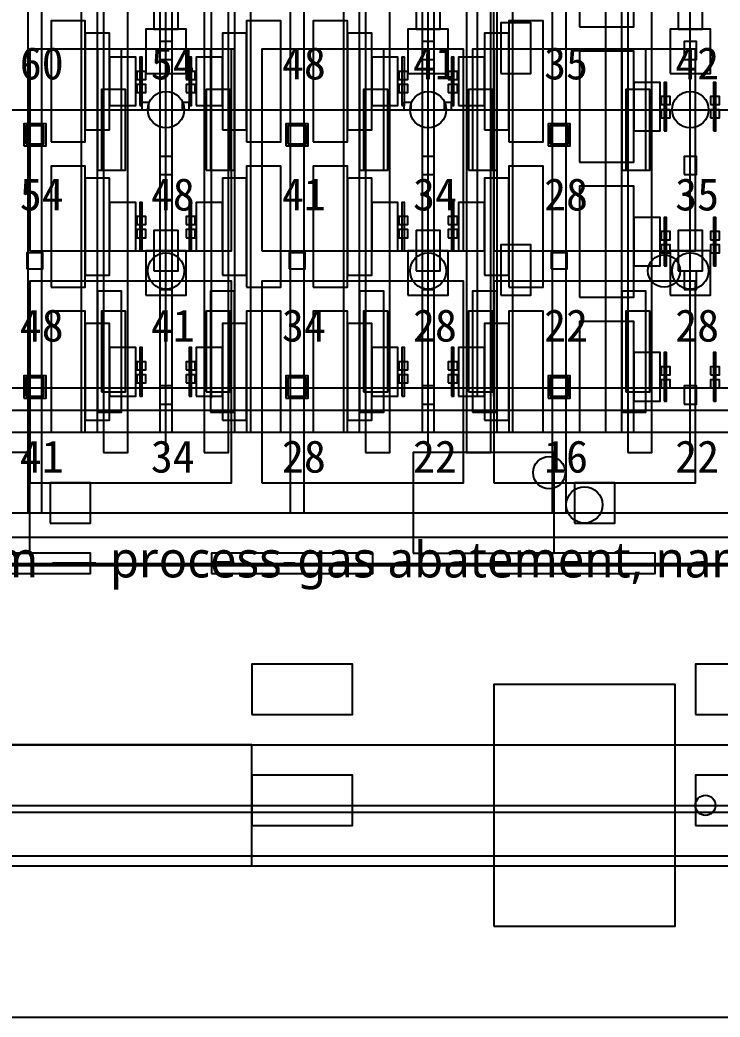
# Model space of a CAD drawing. Header units: metres. Extents: x -1640 to 1560, y -268 to 2338.
# Drawn here: x -129.49 to -94.78, y 1281 to 1330.45 of the extents above; entities that cross this region are included whole.
import ezdxf

# ---------------------------------------------------------------- set-up
doc = ezdxf.new("R2010")
doc.units = ezdxf.units.M
for name, color, linetype in [('1F_CDS', 5, 'Continuous'), ('1F_CHL', 4, 'Continuous'), ('1F_EHS_EXIT_DOOR_CONCEPT', 3, 'Continuous'), ('1F_EHS_EXTINGUISHER_HYDRANT_CABINET_CONCEPT', 1, 'Continuous'), ('1F_EHS_GAS_DETECTOR', 6, 'Continuous'), ('1F_EHS_SAFETY_SHOWER_EYEWASH_CONCEPT', 3, 'Continuous'), ('1F_PUMP', 2, 'Continuous'), ('1F_SCR', 3, 'Continuous'), ('1F_STRUCT_COLUMN', 8, 'Continuous'), ('1F_SUPPORT', 4, 'Continuous'), ('1F_ZONE', 3, 'Continuous'), ('2F_CSF_LATERAL_RACK_CONCEPT', 9, 'Continuous'), ('2F_EHS_EXIT_DOOR_CONCEPT', 3, 'Continuous'), ('2F_EHS_EXTINGUISHER_HYDRANT_CABINET_CONCEPT', 1, 'Continuous'), ('2F_EHS_GAS_DETECTOR', 6, 'Continuous'), ('2F_RFG', 5, 'Continuous'), ('2F_STRUCT_COLUMN', 8, 'Continuous'), ('2F_SUPPORT', 4, 'Continuous'), ('2F_VMB', 6, 'Continuous'), ('2F_ZONE', 3, 'Continuous'), ('3F_CLEANROOM_OVERHEAD_PIPE_DUCT_CONCEPT', 9, 'Continuous'), ('3F_CMP', 5, 'Continuous'), ('3F_EHS_EGRESS_DIST_M', 2, 'Continuous'), ('3F_EHS_EXIT_DOOR_CONCEPT', 3, 'Continuous'), ('3F_EHS_EXTINGUISHER_HYDRANT_CABINET_CONCEPT', 1, 'Continuous'), ('3F_EHS_SAFETY_SHOWER_EYEWASH_CONCEPT', 3, 'Continuous'), ('3F_ETCH', 2, 'Continuous'), ('3F_FOUP', 5, 'Continuous'), ('3F_OHT', 9, 'Continuous'), ('3F_OHTV', 1, 'Continuous'), ('3F_STRUCT_COLUMN', 8, 'Continuous'), ('3F_SUPPORT', 4, 'Continuous'), ('3F_TBAR', 6, 'Continuous'), ('3F_ZONE', 3, 'Continuous'), ('4F_DCC', 3, 'Continuous'), ('4F_FFU', 1, 'Continuous'), ('4F_MAU', 2, 'Continuous'), ('4F_STRUCT_PLENUM_TRUSS_CONCEPT', 9, 'Continuous'), ('4F_SUPPORT', 4, 'Continuous'), ('4F_ZONE', 3, 'Continuous'), ('5F_CDS', 5, 'Continuous'), ('5F_CHL', 4, 'Continuous'), ('5F_EHS_EXIT_DOOR_CONCEPT', 3, 'Continuous'), ('5F_EHS_EXTINGUISHER_HYDRANT_CABINET_CONCEPT', 1, 'Continuous'), ('5F_EHS_GAS_DETECTOR', 6, 'Continuous'), ('5F_EHS_SAFETY_SHOWER_EYEWASH_CONCEPT', 3, 'Continuous'), ('5F_PUMP', 2, 'Continuous'), ('5F_SCR', 3, 'Continuous'), ('5F_STRUCT_COLUMN', 8, 'Continuous'), ('5F_SUPPORT', 4, 'Continuous'), ('5F_ZONE', 3, 'Continuous'), ('6F_CSF_LATERAL_RACK_CONCEPT', 9, 'Continuous'), ('6F_EHS_EXIT_DOOR_CONCEPT', 3, 'Continuous'), ('6F_EHS_EXTINGUISHER_HYDRANT_CABINET_CONCEPT', 1, 'Continuous'), ('6F_EHS_GAS_DETECTOR', 6, 'Continuous'), ('6F_RFG', 5, 'Continuous'), ('6F_STRUCT_COLUMN', 8, 'Continuous'), ('6F_SUPPORT', 4, 'Continuous'), ('6F_VMB', 6, 'Continuous'), ('6F_ZONE', 3, 'Continuous'), ('7F_CLEANROOM_OVERHEAD_PIPE_DUCT_CONCEPT', 9, 'Continuous'), ('7F_CMP', 5, 'Continuous'), ('7F_EHS_EGRESS_DIST_M', 2, 'Continuous'), ('7F_EHS_EXIT_DOOR_CONCEPT', 3, 'Continuous'), ('7F_EHS_EXTINGUISHER_HYDRANT_CABINET_CONCEPT', 1, 'Continuous'), ('7F_EHS_SAFETY_SHOWER_EYEWASH_CONCEPT', 3, 'Continuous'), ('7F_ETCH', 2, 'Continuous'), ('7F_FOUP', 5, 'Continuous'), ('7F_OHT', 9, 'Continuous'), ('7F_OHTV', 1, 'Continuous'), ('7F_STRUCT_COLUMN', 8, 'Continuous'), ('7F_SUPPORT', 4, 'Continuous'), ('7F_TBAR', 6, 'Continuous'), ('7F_ZONE', 3, 'Continuous'), ('8F_DCC', 3, 'Continuous'), ('8F_FFU', 1, 'Continuous'), ('8F_MAU', 2, 'Continuous'), ('8F_STRUCT_PLENUM_TRUSS_CONCEPT', 9, 'Continuous'), ('8F_SUPPORT', 4, 'Continuous'), ('8F_ZONE', 3, 'Continuous'), ('EHS_GAS_SUPPLY', 3, 'Continuous'), ('EHS_PROCESS_EXHAUST', 1, 'Continuous'), ('EHS_TREATED_EXHAUST', 30, 'Continuous'), ('OUTLINE', 7, 'Continuous'), ('RF_RSC', 4, 'Continuous'), ('RF_STACK', 2, 'Continuous'), ('UTIL_CHEM_CONCEPT', 6, 'Continuous'), ('UTIL_CHW.R_CONCEPT', 2, 'Continuous'), ('UTIL_CHW.S_CONCEPT', 1, 'Continuous'), ('UTIL_ELEC.LV_CONCEPT', 2, 'Continuous'), ('UTIL_EXH.ACID_CONCEPT', 4, 'Continuous'), ('UTIL_EXH.ALK_CONCEPT', 5, 'Continuous'), ('UTIL_GAS.BULK_CONCEPT', 2, 'Continuous'), ('UTIL_GAS.SPEC_CONCEPT', 3, 'Continuous'), ('UTIL_HR_CONCEPT', 5, 'Continuous'), ('UTIL_PCW.R_CONCEPT', 1, 'Continuous'), ('UTIL_PCW.S_CONCEPT', 6, 'Continuous'), ('UTIL_TEXT', 7, 'Continuous'), ('UTIL_WW.AA_CONCEPT', 3, 'Continuous'), ('UTIL_WW.F_CONCEPT', 2, 'Continuous'), ('UTIL_WW.ORG_CONCEPT', 4, 'Continuous')]:
    doc.layers.add(name, color=color, linetype=linetype)
doc.styles.add('KO', font='malgun.ttf')

msp = doc.modelspace()

# ---------------------------------------------------------------- linework, layer by layer
at = {"layer": '1F_CDS'}
for points in [[(-118, 1296), (-113, 1296), (-113, 1298.5), (-118, 1298.5)], [(-96, 1296), (-91, 1296), (-91, 1298.5), (-96, 1298.5)], [(-118, 1290.5), (-113, 1290.5), (-113, 1293), (-118, 1293)], [(-96, 1290.5), (-91, 1290.5), (-91, 1293), (-96, 1293)]]:
    msp.add_lwpolyline(points, close=True, dxfattribs=at)
at = {"layer": '1F_CHL'}
for points in [[(-105.65, 1327.8), (-104.15, 1327.8), (-104.15, 1330.3), (-105.65, 1330.3)], [(-105.65, 1316.8), (-104.15, 1316.8), (-104.15, 1319.3), (-105.65, 1319.3)]]:
    msp.add_lwpolyline(points, close=True, dxfattribs=at)
at = {"layer": '1F_EHS_EXIT_DOOR_CONCEPT'}
msp.add_circle((-101.5, 1306.4), 0.9, dxfattribs=at)
at = {"layer": '1F_EHS_EXTINGUISHER_HYDRANT_CABINET_CONCEPT'}
msp.add_circle((-95.5, 1291.5), 0.5, dxfattribs=at)
at = {"layer": '1F_EHS_GAS_DETECTOR'}
for centre in [(-122.25, 1318), (-109.25, 1318), (-96.25, 1318)]:
    msp.add_circle(centre, 0.9, dxfattribs=at)
at = {"layer": '1F_EHS_SAFETY_SHOWER_EYEWASH_CONCEPT'}
msp.add_circle((-103.25, 1308), 0.8, dxfattribs=at)
at = {"layer": '1F_PUMP'}
for points in [[(-125.45, 1323), (-124.25, 1323), (-124.25, 1327), (-125.45, 1327)], [(-120.25, 1323), (-119.05, 1323), (-119.05, 1327), (-120.25, 1327)], [(-112.45, 1323), (-111.25, 1323), (-111.25, 1327), (-112.45, 1327)], [(-107.25, 1323), (-106.05, 1323), (-106.05, 1327), (-107.25, 1327)], [(-99.45, 1323), (-98.25, 1323), (-98.25, 1327), (-99.45, 1327)], [(-125.45, 1312), (-124.25, 1312), (-124.25, 1316), (-125.45, 1316)], [(-120.25, 1312), (-119.05, 1312), (-119.05, 1316), (-120.25, 1316)], [(-112.45, 1312), (-111.25, 1312), (-111.25, 1316), (-112.45, 1316)], [(-107.25, 1312), (-106.05, 1312), (-106.05, 1316), (-107.25, 1316)], [(-99.45, 1312), (-98.25, 1312), (-98.25, 1316), (-99.45, 1316)]]:
    msp.add_lwpolyline(points, close=True, dxfattribs=at)
at = {"layer": '1F_SCR'}
for points in [[(-123.25, 1327.8), (-121.25, 1327.8), (-121.25, 1330), (-123.25, 1330)], [(-110.25, 1327.8), (-108.25, 1327.8), (-108.25, 1330), (-110.25, 1330)], [(-97.25, 1327.8), (-95.25, 1327.8), (-95.25, 1330), (-97.25, 1330)], [(-123.25, 1316.8), (-121.25, 1316.8), (-121.25, 1319), (-123.25, 1319)], [(-110.25, 1316.8), (-108.25, 1316.8), (-108.25, 1319), (-110.25, 1319)], [(-97.25, 1316.8), (-95.25, 1316.8), (-95.25, 1319), (-97.25, 1319)]]:
    msp.add_lwpolyline(points, close=True, dxfattribs=at)
at = {"layer": '1F_STRUCT_COLUMN'}
for points in [[(-129.3, 1324.2), (-128.2, 1324.2), (-128.2, 1325.3), (-129.3, 1325.3)], [(-116.3, 1324.2), (-115.2, 1324.2), (-115.2, 1325.3), (-116.3, 1325.3)], [(-103.3, 1324.2), (-102.2, 1324.2), (-102.2, 1325.3), (-103.3, 1325.3)], [(-129.3, 1311.7), (-128.2, 1311.7), (-128.2, 1312.8), (-129.3, 1312.8)], [(-116.3, 1311.7), (-115.2, 1311.7), (-115.2, 1312.8), (-116.3, 1312.8)], [(-103.3, 1311.7), (-102.2, 1311.7), (-102.2, 1312.8), (-103.3, 1312.8)]]:
    msp.add_lwpolyline(points, close=True, dxfattribs=at)
at = {"layer": '1F_SUPPORT'}
msp.add_lwpolyline([(-106, 1285.5), (-97, 1285.5), (-97, 1297.5), (-106, 1297.5)], close=True, dxfattribs=at)
at = {"layer": '1F_ZONE'}
msp.add_lwpolyline([(-280, 1306), (-3.5, 1306), (-3.5, 1464), (-280, 1464)], close=True, dxfattribs=at)
at = {"layer": '2F_CSF_LATERAL_RACK_CONCEPT'}
for points in [[(-126.45, 1310), (-125.65, 1310), (-125.65, 1460), (-126.45, 1460)], [(-118.85, 1310), (-118.05, 1310), (-118.05, 1460), (-118.85, 1460)], [(-113.45, 1310), (-112.65, 1310), (-112.65, 1460), (-113.45, 1460)], [(-105.85, 1310), (-105.05, 1310), (-105.05, 1460), (-105.85, 1460)], [(-100.45, 1310), (-99.65, 1310), (-99.65, 1460), (-100.45, 1460)]]:
    msp.add_lwpolyline(points, close=True, dxfattribs=at)
at = {"layer": '2F_EHS_EXIT_DOOR_CONCEPT'}
msp.add_circle((-101.5, 1306.4), 0.9, dxfattribs=at)
at = {"layer": '2F_EHS_EXTINGUISHER_HYDRANT_CABINET_CONCEPT'}
msp.add_circle((-95.5, 1291.5), 0.5, dxfattribs=at)
at = {"layer": '2F_EHS_GAS_DETECTOR'}
for centre in [(-122.25, 1326), (-109.25, 1326), (-96.25, 1326)]:
    msp.add_circle(centre, 0.9, dxfattribs=at)
at = {"layer": '2F_RFG'}
for points in [[(-125.65, 1323), (-124.45, 1323), (-124.45, 1329), (-125.65, 1329)], [(-120.05, 1323), (-118.85, 1323), (-118.85, 1329), (-120.05, 1329)], [(-112.65, 1323), (-111.45, 1323), (-111.45, 1329), (-112.65, 1329)], [(-107.05, 1323), (-105.85, 1323), (-105.85, 1329), (-107.05, 1329)], [(-99.65, 1323), (-98.45, 1323), (-98.45, 1329), (-99.65, 1329)], [(-125.65, 1311), (-124.45, 1311), (-124.45, 1317), (-125.65, 1317)], [(-120.05, 1311), (-118.85, 1311), (-118.85, 1317), (-120.05, 1317)], [(-112.65, 1311), (-111.45, 1311), (-111.45, 1317), (-112.65, 1317)], [(-107.05, 1311), (-105.85, 1311), (-105.85, 1317), (-107.05, 1317)], [(-99.65, 1311), (-98.45, 1311), (-98.45, 1317), (-99.65, 1317)]]:
    msp.add_lwpolyline(points, close=True, dxfattribs=at)
at = {"layer": '2F_STRUCT_COLUMN'}
for points in [[(-129.2, 1324.3), (-128.3, 1324.3), (-128.3, 1325.2), (-129.2, 1325.2)], [(-116.2, 1324.3), (-115.3, 1324.3), (-115.3, 1325.2), (-116.2, 1325.2)], [(-103.2, 1324.3), (-102.3, 1324.3), (-102.3, 1325.2), (-103.2, 1325.2)], [(-129.2, 1311.8), (-128.3, 1311.8), (-128.3, 1312.7), (-129.2, 1312.7)], [(-116.2, 1311.8), (-115.3, 1311.8), (-115.3, 1312.7), (-116.2, 1312.7)], [(-103.2, 1311.8), (-102.3, 1311.8), (-102.3, 1312.7), (-103.2, 1312.7)]]:
    msp.add_lwpolyline(points, close=True, dxfattribs=at)
at = {"layer": '2F_SUPPORT'}
msp.add_lwpolyline([(-106, 1285.5), (-97, 1285.5), (-97, 1297.5), (-106, 1297.5)], close=True, dxfattribs=at)
at = {"layer": '2F_VMB'}
for points in [[(-122.85, 1330), (-121.65, 1330), (-121.65, 1332), (-122.85, 1332)], [(-109.85, 1330), (-108.65, 1330), (-108.65, 1332), (-109.85, 1332)], [(-96.85, 1330), (-95.65, 1330), (-95.65, 1332), (-96.85, 1332)], [(-122.85, 1318), (-121.65, 1318), (-121.65, 1320), (-122.85, 1320)], [(-109.85, 1318), (-108.65, 1318), (-108.65, 1320), (-109.85, 1320)], [(-96.85, 1318), (-95.65, 1318), (-95.65, 1320), (-96.85, 1320)]]:
    msp.add_lwpolyline(points, close=True, dxfattribs=at)
at = {"layer": '2F_ZONE'}
msp.add_lwpolyline([(-280, 1306), (-3.5, 1306), (-3.5, 1464), (-280, 1464)], close=True, dxfattribs=at)
at = {"layer": '3F_CLEANROOM_OVERHEAD_PIPE_DUCT_CONCEPT'}
for points in [[(-125.35, 1309), (-124.15, 1309), (-124.15, 1461), (-125.35, 1461)], [(-120.35, 1309), (-119.15, 1309), (-119.15, 1461), (-120.35, 1461)], [(-112.35, 1309), (-111.15, 1309), (-111.15, 1461), (-112.35, 1461)], [(-107.35, 1309), (-106.15, 1309), (-106.15, 1461), (-107.35, 1461)], [(-99.35, 1309), (-98.15, 1309), (-98.15, 1461), (-99.35, 1461)]]:
    msp.add_lwpolyline(points, close=True, dxfattribs=at)
at = {"layer": '3F_CMP'}
for points in [[(-101.75, 1330.1), (-99.05, 1330.1), (-99.05, 1335.6), (-101.75, 1335.6)], [(-101.75, 1323.4), (-99.05, 1323.4), (-99.05, 1328.9), (-101.75, 1328.9)], [(-99.05, 1324.95), (-97.75, 1324.95), (-97.75, 1327.35), (-99.05, 1327.35)], [(-101.75, 1316.7), (-99.05, 1316.7), (-99.05, 1322.2), (-101.75, 1322.2)], [(-99.05, 1318.25), (-97.75, 1318.25), (-97.75, 1320.65), (-99.05, 1320.65)], [(-101.75, 1310), (-99.05, 1310), (-99.05, 1315.5), (-101.75, 1315.5)], [(-99.05, 1311.55), (-97.75, 1311.55), (-97.75, 1313.95), (-99.05, 1313.95)]]:
    msp.add_lwpolyline(points, close=True, dxfattribs=at)
at = {"layer": '3F_EHS_EXIT_DOOR_CONCEPT'}
msp.add_circle((-101.5, 1306.4), 0.9, dxfattribs=at)
at = {"layer": '3F_EHS_EXTINGUISHER_HYDRANT_CABINET_CONCEPT'}
msp.add_circle((-95.5, 1291.5), 0.5, dxfattribs=at)
at = {"layer": '3F_EHS_SAFETY_SHOWER_EYEWASH_CONCEPT'}
msp.add_circle((-97.55, 1318), 0.8, dxfattribs=at)
at = {"layer": '3F_ETCH'}
for points in [[(-127.95, 1324.4), (-126.25, 1324.4), (-126.25, 1330.4), (-127.95, 1330.4)], [(-118.25, 1324.4), (-116.55, 1324.4), (-116.55, 1330.4), (-118.25, 1330.4)], [(-114.95, 1324.4), (-113.25, 1324.4), (-113.25, 1330.4), (-114.95, 1330.4)], [(-105.25, 1324.4), (-103.55, 1324.4), (-103.55, 1330.4), (-105.25, 1330.4)], [(-126.25, 1325), (-125.05, 1325), (-125.05, 1329.8), (-126.25, 1329.8)], [(-119.45, 1325), (-118.25, 1325), (-118.25, 1329.8), (-119.45, 1329.8)], [(-113.25, 1325), (-112.05, 1325), (-112.05, 1329.8), (-113.25, 1329.8)], [(-106.45, 1325), (-105.25, 1325), (-105.25, 1329.8), (-106.45, 1329.8)], [(-125.05, 1326.2), (-123.75, 1326.2), (-123.75, 1328.6), (-125.05, 1328.6)], [(-120.75, 1326.2), (-119.45, 1326.2), (-119.45, 1328.6), (-120.75, 1328.6)], [(-112.05, 1326.2), (-110.75, 1326.2), (-110.75, 1328.6), (-112.05, 1328.6)], [(-107.75, 1326.2), (-106.45, 1326.2), (-106.45, 1328.6), (-107.75, 1328.6)], [(-127.95, 1317.2), (-126.25, 1317.2), (-126.25, 1323.2), (-127.95, 1323.2)], [(-118.25, 1317.2), (-116.55, 1317.2), (-116.55, 1323.2), (-118.25, 1323.2)], [(-114.95, 1317.2), (-113.25, 1317.2), (-113.25, 1323.2), (-114.95, 1323.2)], [(-105.25, 1317.2), (-103.55, 1317.2), (-103.55, 1323.2), (-105.25, 1323.2)], [(-126.25, 1317.8), (-125.05, 1317.8), (-125.05, 1322.6), (-126.25, 1322.6)], [(-119.45, 1317.8), (-118.25, 1317.8), (-118.25, 1322.6), (-119.45, 1322.6)], [(-113.25, 1317.8), (-112.05, 1317.8), (-112.05, 1322.6), (-113.25, 1322.6)], [(-106.45, 1317.8), (-105.25, 1317.8), (-105.25, 1322.6), (-106.45, 1322.6)], [(-125.05, 1319), (-123.75, 1319), (-123.75, 1321.4), (-125.05, 1321.4)], [(-120.75, 1319), (-119.45, 1319), (-119.45, 1321.4), (-120.75, 1321.4)], [(-112.05, 1319), (-110.75, 1319), (-110.75, 1321.4), (-112.05, 1321.4)], [(-107.75, 1319), (-106.45, 1319), (-106.45, 1321.4), (-107.75, 1321.4)], [(-127.95, 1310), (-126.25, 1310), (-126.25, 1316), (-127.95, 1316)], [(-118.25, 1310), (-116.55, 1310), (-116.55, 1316), (-118.25, 1316)], [(-114.95, 1310), (-113.25, 1310), (-113.25, 1316), (-114.95, 1316)], [(-105.25, 1310), (-103.55, 1310), (-103.55, 1316), (-105.25, 1316)], [(-126.25, 1310.6), (-125.05, 1310.6), (-125.05, 1315.4), (-126.25, 1315.4)], [(-119.45, 1310.6), (-118.25, 1310.6), (-118.25, 1315.4), (-119.45, 1315.4)], [(-113.25, 1310.6), (-112.05, 1310.6), (-112.05, 1315.4), (-113.25, 1315.4)], [(-106.45, 1310.6), (-105.25, 1310.6), (-105.25, 1315.4), (-106.45, 1315.4)], [(-125.05, 1311.8), (-123.75, 1311.8), (-123.75, 1314.2), (-125.05, 1314.2)], [(-120.75, 1311.8), (-119.45, 1311.8), (-119.45, 1314.2), (-120.75, 1314.2)], [(-112.05, 1311.8), (-110.75, 1311.8), (-110.75, 1314.2), (-112.05, 1314.2)], [(-107.75, 1311.8), (-106.45, 1311.8), (-106.45, 1314.2), (-107.75, 1314.2)]]:
    msp.add_lwpolyline(points, close=True, dxfattribs=at)
at = {"layer": '3F_FOUP'}
for points in [[(-123.7, 1327.5), (-123.25, 1327.5), (-123.25, 1327.9), (-123.7, 1327.9)], [(-121.25, 1327.5), (-120.8, 1327.5), (-120.8, 1327.9), (-121.25, 1327.9)], [(-110.7, 1327.5), (-110.25, 1327.5), (-110.25, 1327.9), (-110.7, 1327.9)], [(-108.25, 1327.5), (-107.8, 1327.5), (-107.8, 1327.9), (-108.25, 1327.9)], [(-123.7, 1326.85), (-123.25, 1326.85), (-123.25, 1327.25), (-123.7, 1327.25)], [(-121.25, 1326.85), (-120.8, 1326.85), (-120.8, 1327.25), (-121.25, 1327.25)], [(-110.7, 1326.85), (-110.25, 1326.85), (-110.25, 1327.25), (-110.7, 1327.25)], [(-108.25, 1326.85), (-107.8, 1326.85), (-107.8, 1327.25), (-108.25, 1327.25)], [(-97.7, 1326.25), (-97.25, 1326.25), (-97.25, 1326.65), (-97.7, 1326.65)], [(-95.25, 1326.25), (-94.8, 1326.25), (-94.8, 1326.65), (-95.25, 1326.65)], [(-97.7, 1325.6), (-97.25, 1325.6), (-97.25, 1326), (-97.7, 1326)], [(-95.25, 1325.6), (-94.8, 1325.6), (-94.8, 1326), (-95.25, 1326)], [(-123.7, 1320.3), (-123.25, 1320.3), (-123.25, 1320.7), (-123.7, 1320.7)], [(-121.25, 1320.3), (-120.8, 1320.3), (-120.8, 1320.7), (-121.25, 1320.7)], [(-110.7, 1320.3), (-110.25, 1320.3), (-110.25, 1320.7), (-110.7, 1320.7)], [(-108.25, 1320.3), (-107.8, 1320.3), (-107.8, 1320.7), (-108.25, 1320.7)], [(-123.7, 1319.65), (-123.25, 1319.65), (-123.25, 1320.05), (-123.7, 1320.05)], [(-121.25, 1319.65), (-120.8, 1319.65), (-120.8, 1320.05), (-121.25, 1320.05)], [(-110.7, 1319.65), (-110.25, 1319.65), (-110.25, 1320.05), (-110.7, 1320.05)], [(-108.25, 1319.65), (-107.8, 1319.65), (-107.8, 1320.05), (-108.25, 1320.05)], [(-97.7, 1319.55), (-97.25, 1319.55), (-97.25, 1319.95), (-97.7, 1319.95)], [(-95.25, 1319.55), (-94.8, 1319.55), (-94.8, 1319.95), (-95.25, 1319.95)], [(-97.7, 1318.9), (-97.25, 1318.9), (-97.25, 1319.3), (-97.7, 1319.3)], [(-95.25, 1318.9), (-94.8, 1318.9), (-94.8, 1319.3), (-95.25, 1319.3)], [(-123.7, 1313.1), (-123.25, 1313.1), (-123.25, 1313.5), (-123.7, 1313.5)], [(-121.25, 1313.1), (-120.8, 1313.1), (-120.8, 1313.5), (-121.25, 1313.5)], [(-110.7, 1313.1), (-110.25, 1313.1), (-110.25, 1313.5), (-110.7, 1313.5)], [(-108.25, 1313.1), (-107.8, 1313.1), (-107.8, 1313.5), (-108.25, 1313.5)], [(-97.7, 1312.85), (-97.25, 1312.85), (-97.25, 1313.25), (-97.7, 1313.25)], [(-95.25, 1312.85), (-94.8, 1312.85), (-94.8, 1313.25), (-95.25, 1313.25)], [(-123.7, 1312.45), (-123.25, 1312.45), (-123.25, 1312.85), (-123.7, 1312.85)], [(-121.25, 1312.45), (-120.8, 1312.45), (-120.8, 1312.85), (-121.25, 1312.85)], [(-110.7, 1312.45), (-110.25, 1312.45), (-110.25, 1312.85), (-110.7, 1312.85)], [(-108.25, 1312.45), (-107.8, 1312.45), (-107.8, 1312.85), (-108.25, 1312.85)], [(-97.7, 1312.2), (-97.25, 1312.2), (-97.25, 1312.6), (-97.7, 1312.6)], [(-95.25, 1312.2), (-94.8, 1312.2), (-94.8, 1312.6), (-95.25, 1312.6)]]:
    msp.add_lwpolyline(points, close=True, dxfattribs=at)
at = {"layer": '3F_OHT'}
for p, q in [((-122.25, 1309), (-122.25, 1381)), ((-109.25, 1309), (-109.25, 1381)), ((-96.25, 1309), (-96.25, 1381))]:
    msp.add_line(p, q, dxfattribs=at)
at = {"layer": '3F_OHTV'}
for points in [[(-122.55, 1328.48), (-121.95, 1328.48), (-121.95, 1329.38), (-122.55, 1329.38)], [(-109.55, 1328.48), (-108.95, 1328.48), (-108.95, 1329.38), (-109.55, 1329.38)], [(-96.55, 1328.48), (-95.95, 1328.48), (-95.95, 1329.38), (-96.55, 1329.38)], [(-122.55, 1322.78), (-121.95, 1322.78), (-121.95, 1323.68), (-122.55, 1323.68)], [(-109.55, 1322.78), (-108.95, 1322.78), (-108.95, 1323.68), (-109.55, 1323.68)], [(-96.55, 1322.78), (-95.95, 1322.78), (-95.95, 1323.68), (-96.55, 1323.68)], [(-122.55, 1317.09), (-121.95, 1317.09), (-121.95, 1317.99), (-122.55, 1317.99)], [(-109.55, 1317.09), (-108.95, 1317.09), (-108.95, 1317.99), (-109.55, 1317.99)], [(-96.55, 1317.09), (-95.95, 1317.09), (-95.95, 1317.99), (-96.55, 1317.99)], [(-122.55, 1311.4), (-121.95, 1311.4), (-121.95, 1312.3), (-122.55, 1312.3)], [(-109.55, 1311.4), (-108.95, 1311.4), (-108.95, 1312.3), (-109.55, 1312.3)], [(-96.55, 1311.4), (-95.95, 1311.4), (-95.95, 1312.3), (-96.55, 1312.3)]]:
    msp.add_lwpolyline(points, close=True, dxfattribs=at)
at = {"layer": '3F_STRUCT_COLUMN'}
for points in [[(-129.15, 1318.1), (-128.35, 1318.1), (-128.35, 1318.9), (-129.15, 1318.9)], [(-116.15, 1318.1), (-115.35, 1318.1), (-115.35, 1318.9), (-116.15, 1318.9)], [(-103.15, 1318.1), (-102.35, 1318.1), (-102.35, 1318.9), (-103.15, 1318.9)]]:
    msp.add_lwpolyline(points, close=True, dxfattribs=at)
at = {"layer": '3F_SUPPORT'}
msp.add_lwpolyline([(-106, 1285.5), (-97, 1285.5), (-97, 1297.5), (-106, 1297.5)], close=True, dxfattribs=at)
at = {"layer": '3F_TBAR'}
for points in [[(-123.55, 1326.2), (-123.43, 1326.2), (-123.43, 1328.6), (-123.55, 1328.6)], [(-121.1, 1326.2), (-120.98, 1326.2), (-120.98, 1328.6), (-121.1, 1328.6)], [(-110.55, 1326.2), (-110.43, 1326.2), (-110.43, 1328.6), (-110.55, 1328.6)], [(-108.1, 1326.2), (-107.98, 1326.2), (-107.98, 1328.6), (-108.1, 1328.6)], [(-97.55, 1324.95), (-97.43, 1324.95), (-97.43, 1327.35), (-97.55, 1327.35)], [(-95.1, 1324.95), (-94.98, 1324.95), (-94.98, 1327.35), (-95.1, 1327.35)], [(-123.55, 1319), (-123.43, 1319), (-123.43, 1321.4), (-123.55, 1321.4)], [(-121.1, 1319), (-120.98, 1319), (-120.98, 1321.4), (-121.1, 1321.4)], [(-110.55, 1319), (-110.43, 1319), (-110.43, 1321.4), (-110.55, 1321.4)], [(-108.1, 1319), (-107.98, 1319), (-107.98, 1321.4), (-108.1, 1321.4)], [(-97.55, 1318.25), (-97.43, 1318.25), (-97.43, 1320.65), (-97.55, 1320.65)], [(-95.1, 1318.25), (-94.98, 1318.25), (-94.98, 1320.65), (-95.1, 1320.65)], [(-123.55, 1311.8), (-123.43, 1311.8), (-123.43, 1314.2), (-123.55, 1314.2)], [(-121.1, 1311.8), (-120.98, 1311.8), (-120.98, 1314.2), (-121.1, 1314.2)], [(-110.55, 1311.8), (-110.43, 1311.8), (-110.43, 1314.2), (-110.55, 1314.2)], [(-108.1, 1311.8), (-107.98, 1311.8), (-107.98, 1314.2), (-108.1, 1314.2)], [(-97.55, 1311.55), (-97.43, 1311.55), (-97.43, 1313.95), (-97.55, 1313.95)], [(-95.1, 1311.55), (-94.98, 1311.55), (-94.98, 1313.95), (-95.1, 1313.95)]]:
    msp.add_lwpolyline(points, close=True, dxfattribs=at)
at = {"layer": '3F_ZONE'}
msp.add_lwpolyline([(-280, 1306), (-3.5, 1306), (-3.5, 1464), (-280, 1464)], close=True, dxfattribs=at)
at = {"layer": '4F_DCC'}
for points in [[(-134, 1303), (-126, 1303), (-126, 1304), (-134, 1304)], [(-120, 1303), (-112, 1303), (-112, 1304), (-120, 1304)], [(-106, 1303), (-98, 1303), (-98, 1304), (-106, 1304)]]:
    msp.add_lwpolyline(points, close=True, dxfattribs=at)
at = {"layer": '4F_FFU'}
for points in [[(-129, 1319), (-119, 1319), (-119, 1329), (-129, 1329)], [(-117.5, 1319), (-107.5, 1319), (-107.5, 1329), (-117.5, 1329)], [(-106, 1319), (-96, 1319), (-96, 1329), (-106, 1329)], [(-129, 1307.5), (-119, 1307.5), (-119, 1317.5), (-129, 1317.5)], [(-117.5, 1307.5), (-107.5, 1307.5), (-107.5, 1317.5), (-117.5, 1317.5)], [(-106, 1307.5), (-96, 1307.5), (-96, 1317.5), (-106, 1317.5)]]:
    msp.add_lwpolyline(points, close=True, dxfattribs=at)
at = {"layer": '4F_MAU'}
msp.add_lwpolyline([(-132, 1288.5), (-118, 1288.5), (-118, 1294.5), (-132, 1294.5)], close=True, dxfattribs=at)
at = {"layer": '4F_STRUCT_PLENUM_TRUSS_CONCEPT'}
for points in [[(-129.1, 1306), (-128.4, 1306), (-128.4, 1464), (-129.1, 1464)], [(-116.1, 1306), (-115.4, 1306), (-115.4, 1464), (-116.1, 1464)], [(-103.1, 1306), (-102.4, 1306), (-102.4, 1464), (-103.1, 1464)]]:
    msp.add_lwpolyline(points, close=True, dxfattribs=at)
at = {"layer": '4F_SUPPORT'}
msp.add_lwpolyline([(-106, 1285.5), (-97, 1285.5), (-97, 1297.5), (-106, 1297.5)], close=True, dxfattribs=at)
at = {"layer": '4F_ZONE'}
msp.add_lwpolyline([(-280, 1306), (-3.5, 1306), (-3.5, 1464), (-280, 1464)], close=True, dxfattribs=at)
at = {"layer": '5F_CDS'}
for points in [[(-118, 1296), (-113, 1296), (-113, 1298.5), (-118, 1298.5)], [(-96, 1296), (-91, 1296), (-91, 1298.5), (-96, 1298.5)], [(-118, 1290.5), (-113, 1290.5), (-113, 1293), (-118, 1293)], [(-96, 1290.5), (-91, 1290.5), (-91, 1293), (-96, 1293)]]:
    msp.add_lwpolyline(points, close=True, dxfattribs=at)
at = {"layer": '5F_CHL'}
for points in [[(-105.65, 1327.8), (-104.15, 1327.8), (-104.15, 1330.3), (-105.65, 1330.3)], [(-105.65, 1316.8), (-104.15, 1316.8), (-104.15, 1319.3), (-105.65, 1319.3)]]:
    msp.add_lwpolyline(points, close=True, dxfattribs=at)
at = {"layer": '5F_EHS_EXIT_DOOR_CONCEPT'}
msp.add_circle((-101.5, 1306.4), 0.9, dxfattribs=at)
at = {"layer": '5F_EHS_EXTINGUISHER_HYDRANT_CABINET_CONCEPT'}
msp.add_circle((-95.5, 1291.5), 0.5, dxfattribs=at)
at = {"layer": '5F_EHS_GAS_DETECTOR'}
for centre in [(-122.25, 1318), (-109.25, 1318), (-96.25, 1318)]:
    msp.add_circle(centre, 0.9, dxfattribs=at)
at = {"layer": '5F_EHS_SAFETY_SHOWER_EYEWASH_CONCEPT'}
msp.add_circle((-103.25, 1308), 0.8, dxfattribs=at)
at = {"layer": '5F_PUMP'}
for points in [[(-125.45, 1323), (-124.25, 1323), (-124.25, 1327), (-125.45, 1327)], [(-120.25, 1323), (-119.05, 1323), (-119.05, 1327), (-120.25, 1327)], [(-112.45, 1323), (-111.25, 1323), (-111.25, 1327), (-112.45, 1327)], [(-107.25, 1323), (-106.05, 1323), (-106.05, 1327), (-107.25, 1327)], [(-99.45, 1323), (-98.25, 1323), (-98.25, 1327), (-99.45, 1327)], [(-125.45, 1312), (-124.25, 1312), (-124.25, 1316), (-125.45, 1316)], [(-120.25, 1312), (-119.05, 1312), (-119.05, 1316), (-120.25, 1316)], [(-112.45, 1312), (-111.25, 1312), (-111.25, 1316), (-112.45, 1316)], [(-107.25, 1312), (-106.05, 1312), (-106.05, 1316), (-107.25, 1316)], [(-99.45, 1312), (-98.25, 1312), (-98.25, 1316), (-99.45, 1316)]]:
    msp.add_lwpolyline(points, close=True, dxfattribs=at)
at = {"layer": '5F_SCR'}
for points in [[(-123.25, 1327.8), (-121.25, 1327.8), (-121.25, 1330), (-123.25, 1330)], [(-110.25, 1327.8), (-108.25, 1327.8), (-108.25, 1330), (-110.25, 1330)], [(-97.25, 1327.8), (-95.25, 1327.8), (-95.25, 1330), (-97.25, 1330)], [(-123.25, 1316.8), (-121.25, 1316.8), (-121.25, 1319), (-123.25, 1319)], [(-110.25, 1316.8), (-108.25, 1316.8), (-108.25, 1319), (-110.25, 1319)], [(-97.25, 1316.8), (-95.25, 1316.8), (-95.25, 1319), (-97.25, 1319)]]:
    msp.add_lwpolyline(points, close=True, dxfattribs=at)
at = {"layer": '5F_STRUCT_COLUMN'}
for points in [[(-129.3, 1324.2), (-128.2, 1324.2), (-128.2, 1325.3), (-129.3, 1325.3)], [(-116.3, 1324.2), (-115.2, 1324.2), (-115.2, 1325.3), (-116.3, 1325.3)], [(-103.3, 1324.2), (-102.2, 1324.2), (-102.2, 1325.3), (-103.3, 1325.3)], [(-129.3, 1311.7), (-128.2, 1311.7), (-128.2, 1312.8), (-129.3, 1312.8)], [(-116.3, 1311.7), (-115.2, 1311.7), (-115.2, 1312.8), (-116.3, 1312.8)], [(-103.3, 1311.7), (-102.2, 1311.7), (-102.2, 1312.8), (-103.3, 1312.8)]]:
    msp.add_lwpolyline(points, close=True, dxfattribs=at)
at = {"layer": '5F_SUPPORT'}
msp.add_lwpolyline([(-106, 1285.5), (-97, 1285.5), (-97, 1297.5), (-106, 1297.5)], close=True, dxfattribs=at)
at = {"layer": '5F_ZONE'}
msp.add_lwpolyline([(-280, 1306), (-3.5, 1306), (-3.5, 1464), (-280, 1464)], close=True, dxfattribs=at)
at = {"layer": '6F_CSF_LATERAL_RACK_CONCEPT'}
for points in [[(-126.45, 1310), (-125.65, 1310), (-125.65, 1460), (-126.45, 1460)], [(-118.85, 1310), (-118.05, 1310), (-118.05, 1460), (-118.85, 1460)], [(-113.45, 1310), (-112.65, 1310), (-112.65, 1460), (-113.45, 1460)], [(-105.85, 1310), (-105.05, 1310), (-105.05, 1460), (-105.85, 1460)], [(-100.45, 1310), (-99.65, 1310), (-99.65, 1460), (-100.45, 1460)]]:
    msp.add_lwpolyline(points, close=True, dxfattribs=at)
at = {"layer": '6F_EHS_EXIT_DOOR_CONCEPT'}
msp.add_circle((-101.5, 1306.4), 0.9, dxfattribs=at)
at = {"layer": '6F_EHS_EXTINGUISHER_HYDRANT_CABINET_CONCEPT'}
msp.add_circle((-95.5, 1291.5), 0.5, dxfattribs=at)
at = {"layer": '6F_EHS_GAS_DETECTOR'}
for centre in [(-122.25, 1326), (-109.25, 1326), (-96.25, 1326)]:
    msp.add_circle(centre, 0.9, dxfattribs=at)
at = {"layer": '6F_RFG'}
for points in [[(-125.65, 1323), (-124.45, 1323), (-124.45, 1329), (-125.65, 1329)], [(-120.05, 1323), (-118.85, 1323), (-118.85, 1329), (-120.05, 1329)], [(-112.65, 1323), (-111.45, 1323), (-111.45, 1329), (-112.65, 1329)], [(-107.05, 1323), (-105.85, 1323), (-105.85, 1329), (-107.05, 1329)], [(-99.65, 1323), (-98.45, 1323), (-98.45, 1329), (-99.65, 1329)], [(-125.65, 1311), (-124.45, 1311), (-124.45, 1317), (-125.65, 1317)], [(-120.05, 1311), (-118.85, 1311), (-118.85, 1317), (-120.05, 1317)], [(-112.65, 1311), (-111.45, 1311), (-111.45, 1317), (-112.65, 1317)], [(-107.05, 1311), (-105.85, 1311), (-105.85, 1317), (-107.05, 1317)], [(-99.65, 1311), (-98.45, 1311), (-98.45, 1317), (-99.65, 1317)]]:
    msp.add_lwpolyline(points, close=True, dxfattribs=at)
at = {"layer": '6F_STRUCT_COLUMN'}
for points in [[(-129.2, 1324.3), (-128.3, 1324.3), (-128.3, 1325.2), (-129.2, 1325.2)], [(-116.2, 1324.3), (-115.3, 1324.3), (-115.3, 1325.2), (-116.2, 1325.2)], [(-103.2, 1324.3), (-102.3, 1324.3), (-102.3, 1325.2), (-103.2, 1325.2)], [(-129.2, 1311.8), (-128.3, 1311.8), (-128.3, 1312.7), (-129.2, 1312.7)], [(-116.2, 1311.8), (-115.3, 1311.8), (-115.3, 1312.7), (-116.2, 1312.7)], [(-103.2, 1311.8), (-102.3, 1311.8), (-102.3, 1312.7), (-103.2, 1312.7)]]:
    msp.add_lwpolyline(points, close=True, dxfattribs=at)
at = {"layer": '6F_SUPPORT'}
msp.add_lwpolyline([(-106, 1285.5), (-97, 1285.5), (-97, 1297.5), (-106, 1297.5)], close=True, dxfattribs=at)
at = {"layer": '6F_VMB'}
for points in [[(-122.85, 1330), (-121.65, 1330), (-121.65, 1332), (-122.85, 1332)], [(-109.85, 1330), (-108.65, 1330), (-108.65, 1332), (-109.85, 1332)], [(-96.85, 1330), (-95.65, 1330), (-95.65, 1332), (-96.85, 1332)], [(-122.85, 1318), (-121.65, 1318), (-121.65, 1320), (-122.85, 1320)], [(-109.85, 1318), (-108.65, 1318), (-108.65, 1320), (-109.85, 1320)], [(-96.85, 1318), (-95.65, 1318), (-95.65, 1320), (-96.85, 1320)]]:
    msp.add_lwpolyline(points, close=True, dxfattribs=at)
at = {"layer": '6F_ZONE'}
msp.add_lwpolyline([(-280, 1306), (-3.5, 1306), (-3.5, 1464), (-280, 1464)], close=True, dxfattribs=at)
at = {"layer": '7F_CLEANROOM_OVERHEAD_PIPE_DUCT_CONCEPT'}
for points in [[(-125.35, 1309), (-124.15, 1309), (-124.15, 1461), (-125.35, 1461)], [(-120.35, 1309), (-119.15, 1309), (-119.15, 1461), (-120.35, 1461)], [(-112.35, 1309), (-111.15, 1309), (-111.15, 1461), (-112.35, 1461)], [(-107.35, 1309), (-106.15, 1309), (-106.15, 1461), (-107.35, 1461)], [(-99.35, 1309), (-98.15, 1309), (-98.15, 1461), (-99.35, 1461)]]:
    msp.add_lwpolyline(points, close=True, dxfattribs=at)
at = {"layer": '7F_CMP'}
for points in [[(-101.75, 1330.1), (-99.05, 1330.1), (-99.05, 1335.6), (-101.75, 1335.6)], [(-101.75, 1323.4), (-99.05, 1323.4), (-99.05, 1328.9), (-101.75, 1328.9)], [(-99.05, 1324.95), (-97.75, 1324.95), (-97.75, 1327.35), (-99.05, 1327.35)], [(-101.75, 1316.7), (-99.05, 1316.7), (-99.05, 1322.2), (-101.75, 1322.2)], [(-99.05, 1318.25), (-97.75, 1318.25), (-97.75, 1320.65), (-99.05, 1320.65)], [(-101.75, 1310), (-99.05, 1310), (-99.05, 1315.5), (-101.75, 1315.5)], [(-99.05, 1311.55), (-97.75, 1311.55), (-97.75, 1313.95), (-99.05, 1313.95)]]:
    msp.add_lwpolyline(points, close=True, dxfattribs=at)
at = {"layer": '7F_EHS_EXIT_DOOR_CONCEPT'}
msp.add_circle((-101.5, 1306.4), 0.9, dxfattribs=at)
at = {"layer": '7F_EHS_EXTINGUISHER_HYDRANT_CABINET_CONCEPT'}
msp.add_circle((-95.5, 1291.5), 0.5, dxfattribs=at)
at = {"layer": '7F_EHS_SAFETY_SHOWER_EYEWASH_CONCEPT'}
msp.add_circle((-97.55, 1318), 0.8, dxfattribs=at)
at = {"layer": '7F_ETCH'}
for points in [[(-127.95, 1324.4), (-126.25, 1324.4), (-126.25, 1330.4), (-127.95, 1330.4)], [(-118.25, 1324.4), (-116.55, 1324.4), (-116.55, 1330.4), (-118.25, 1330.4)], [(-114.95, 1324.4), (-113.25, 1324.4), (-113.25, 1330.4), (-114.95, 1330.4)], [(-105.25, 1324.4), (-103.55, 1324.4), (-103.55, 1330.4), (-105.25, 1330.4)], [(-126.25, 1325), (-125.05, 1325), (-125.05, 1329.8), (-126.25, 1329.8)], [(-119.45, 1325), (-118.25, 1325), (-118.25, 1329.8), (-119.45, 1329.8)], [(-113.25, 1325), (-112.05, 1325), (-112.05, 1329.8), (-113.25, 1329.8)], [(-106.45, 1325), (-105.25, 1325), (-105.25, 1329.8), (-106.45, 1329.8)], [(-125.05, 1326.2), (-123.75, 1326.2), (-123.75, 1328.6), (-125.05, 1328.6)], [(-120.75, 1326.2), (-119.45, 1326.2), (-119.45, 1328.6), (-120.75, 1328.6)], [(-112.05, 1326.2), (-110.75, 1326.2), (-110.75, 1328.6), (-112.05, 1328.6)], [(-107.75, 1326.2), (-106.45, 1326.2), (-106.45, 1328.6), (-107.75, 1328.6)], [(-127.95, 1317.2), (-126.25, 1317.2), (-126.25, 1323.2), (-127.95, 1323.2)], [(-118.25, 1317.2), (-116.55, 1317.2), (-116.55, 1323.2), (-118.25, 1323.2)], [(-114.95, 1317.2), (-113.25, 1317.2), (-113.25, 1323.2), (-114.95, 1323.2)], [(-105.25, 1317.2), (-103.55, 1317.2), (-103.55, 1323.2), (-105.25, 1323.2)], [(-126.25, 1317.8), (-125.05, 1317.8), (-125.05, 1322.6), (-126.25, 1322.6)], [(-119.45, 1317.8), (-118.25, 1317.8), (-118.25, 1322.6), (-119.45, 1322.6)], [(-113.25, 1317.8), (-112.05, 1317.8), (-112.05, 1322.6), (-113.25, 1322.6)], [(-106.45, 1317.8), (-105.25, 1317.8), (-105.25, 1322.6), (-106.45, 1322.6)], [(-125.05, 1319), (-123.75, 1319), (-123.75, 1321.4), (-125.05, 1321.4)], [(-120.75, 1319), (-119.45, 1319), (-119.45, 1321.4), (-120.75, 1321.4)], [(-112.05, 1319), (-110.75, 1319), (-110.75, 1321.4), (-112.05, 1321.4)], [(-107.75, 1319), (-106.45, 1319), (-106.45, 1321.4), (-107.75, 1321.4)], [(-127.95, 1310), (-126.25, 1310), (-126.25, 1316), (-127.95, 1316)], [(-118.25, 1310), (-116.55, 1310), (-116.55, 1316), (-118.25, 1316)], [(-114.95, 1310), (-113.25, 1310), (-113.25, 1316), (-114.95, 1316)], [(-105.25, 1310), (-103.55, 1310), (-103.55, 1316), (-105.25, 1316)], [(-126.25, 1310.6), (-125.05, 1310.6), (-125.05, 1315.4), (-126.25, 1315.4)], [(-119.45, 1310.6), (-118.25, 1310.6), (-118.25, 1315.4), (-119.45, 1315.4)], [(-113.25, 1310.6), (-112.05, 1310.6), (-112.05, 1315.4), (-113.25, 1315.4)], [(-106.45, 1310.6), (-105.25, 1310.6), (-105.25, 1315.4), (-106.45, 1315.4)], [(-125.05, 1311.8), (-123.75, 1311.8), (-123.75, 1314.2), (-125.05, 1314.2)], [(-120.75, 1311.8), (-119.45, 1311.8), (-119.45, 1314.2), (-120.75, 1314.2)], [(-112.05, 1311.8), (-110.75, 1311.8), (-110.75, 1314.2), (-112.05, 1314.2)], [(-107.75, 1311.8), (-106.45, 1311.8), (-106.45, 1314.2), (-107.75, 1314.2)]]:
    msp.add_lwpolyline(points, close=True, dxfattribs=at)
at = {"layer": '7F_FOUP'}
for points in [[(-123.7, 1327.5), (-123.25, 1327.5), (-123.25, 1327.9), (-123.7, 1327.9)], [(-121.25, 1327.5), (-120.8, 1327.5), (-120.8, 1327.9), (-121.25, 1327.9)], [(-110.7, 1327.5), (-110.25, 1327.5), (-110.25, 1327.9), (-110.7, 1327.9)], [(-108.25, 1327.5), (-107.8, 1327.5), (-107.8, 1327.9), (-108.25, 1327.9)], [(-123.7, 1326.85), (-123.25, 1326.85), (-123.25, 1327.25), (-123.7, 1327.25)], [(-121.25, 1326.85), (-120.8, 1326.85), (-120.8, 1327.25), (-121.25, 1327.25)], [(-110.7, 1326.85), (-110.25, 1326.85), (-110.25, 1327.25), (-110.7, 1327.25)], [(-108.25, 1326.85), (-107.8, 1326.85), (-107.8, 1327.25), (-108.25, 1327.25)], [(-97.7, 1326.25), (-97.25, 1326.25), (-97.25, 1326.65), (-97.7, 1326.65)], [(-95.25, 1326.25), (-94.8, 1326.25), (-94.8, 1326.65), (-95.25, 1326.65)], [(-97.7, 1325.6), (-97.25, 1325.6), (-97.25, 1326), (-97.7, 1326)], [(-95.25, 1325.6), (-94.8, 1325.6), (-94.8, 1326), (-95.25, 1326)], [(-123.7, 1320.3), (-123.25, 1320.3), (-123.25, 1320.7), (-123.7, 1320.7)], [(-121.25, 1320.3), (-120.8, 1320.3), (-120.8, 1320.7), (-121.25, 1320.7)], [(-110.7, 1320.3), (-110.25, 1320.3), (-110.25, 1320.7), (-110.7, 1320.7)], [(-108.25, 1320.3), (-107.8, 1320.3), (-107.8, 1320.7), (-108.25, 1320.7)], [(-123.7, 1319.65), (-123.25, 1319.65), (-123.25, 1320.05), (-123.7, 1320.05)], [(-121.25, 1319.65), (-120.8, 1319.65), (-120.8, 1320.05), (-121.25, 1320.05)], [(-110.7, 1319.65), (-110.25, 1319.65), (-110.25, 1320.05), (-110.7, 1320.05)], [(-108.25, 1319.65), (-107.8, 1319.65), (-107.8, 1320.05), (-108.25, 1320.05)], [(-97.7, 1319.55), (-97.25, 1319.55), (-97.25, 1319.95), (-97.7, 1319.95)], [(-95.25, 1319.55), (-94.8, 1319.55), (-94.8, 1319.95), (-95.25, 1319.95)], [(-97.7, 1318.9), (-97.25, 1318.9), (-97.25, 1319.3), (-97.7, 1319.3)], [(-95.25, 1318.9), (-94.8, 1318.9), (-94.8, 1319.3), (-95.25, 1319.3)], [(-123.7, 1313.1), (-123.25, 1313.1), (-123.25, 1313.5), (-123.7, 1313.5)], [(-121.25, 1313.1), (-120.8, 1313.1), (-120.8, 1313.5), (-121.25, 1313.5)], [(-110.7, 1313.1), (-110.25, 1313.1), (-110.25, 1313.5), (-110.7, 1313.5)], [(-108.25, 1313.1), (-107.8, 1313.1), (-107.8, 1313.5), (-108.25, 1313.5)], [(-97.7, 1312.85), (-97.25, 1312.85), (-97.25, 1313.25), (-97.7, 1313.25)], [(-95.25, 1312.85), (-94.8, 1312.85), (-94.8, 1313.25), (-95.25, 1313.25)], [(-123.7, 1312.45), (-123.25, 1312.45), (-123.25, 1312.85), (-123.7, 1312.85)], [(-121.25, 1312.45), (-120.8, 1312.45), (-120.8, 1312.85), (-121.25, 1312.85)], [(-110.7, 1312.45), (-110.25, 1312.45), (-110.25, 1312.85), (-110.7, 1312.85)], [(-108.25, 1312.45), (-107.8, 1312.45), (-107.8, 1312.85), (-108.25, 1312.85)], [(-97.7, 1312.2), (-97.25, 1312.2), (-97.25, 1312.6), (-97.7, 1312.6)], [(-95.25, 1312.2), (-94.8, 1312.2), (-94.8, 1312.6), (-95.25, 1312.6)]]:
    msp.add_lwpolyline(points, close=True, dxfattribs=at)
at = {"layer": '7F_OHT'}
for p, q in [((-122.25, 1309), (-122.25, 1381)), ((-109.25, 1309), (-109.25, 1381)), ((-96.25, 1309), (-96.25, 1381))]:
    msp.add_line(p, q, dxfattribs=at)
at = {"layer": '7F_OHTV'}
for points in [[(-122.55, 1328.48), (-121.95, 1328.48), (-121.95, 1329.38), (-122.55, 1329.38)], [(-109.55, 1328.48), (-108.95, 1328.48), (-108.95, 1329.38), (-109.55, 1329.38)], [(-96.55, 1328.48), (-95.95, 1328.48), (-95.95, 1329.38), (-96.55, 1329.38)], [(-122.55, 1322.78), (-121.95, 1322.78), (-121.95, 1323.68), (-122.55, 1323.68)], [(-109.55, 1322.78), (-108.95, 1322.78), (-108.95, 1323.68), (-109.55, 1323.68)], [(-96.55, 1322.78), (-95.95, 1322.78), (-95.95, 1323.68), (-96.55, 1323.68)], [(-122.55, 1317.09), (-121.95, 1317.09), (-121.95, 1317.99), (-122.55, 1317.99)], [(-109.55, 1317.09), (-108.95, 1317.09), (-108.95, 1317.99), (-109.55, 1317.99)], [(-96.55, 1317.09), (-95.95, 1317.09), (-95.95, 1317.99), (-96.55, 1317.99)], [(-122.55, 1311.4), (-121.95, 1311.4), (-121.95, 1312.3), (-122.55, 1312.3)], [(-109.55, 1311.4), (-108.95, 1311.4), (-108.95, 1312.3), (-109.55, 1312.3)], [(-96.55, 1311.4), (-95.95, 1311.4), (-95.95, 1312.3), (-96.55, 1312.3)]]:
    msp.add_lwpolyline(points, close=True, dxfattribs=at)
at = {"layer": '7F_STRUCT_COLUMN'}
for points in [[(-129.15, 1318.1), (-128.35, 1318.1), (-128.35, 1318.9), (-129.15, 1318.9)], [(-116.15, 1318.1), (-115.35, 1318.1), (-115.35, 1318.9), (-116.15, 1318.9)], [(-103.15, 1318.1), (-102.35, 1318.1), (-102.35, 1318.9), (-103.15, 1318.9)]]:
    msp.add_lwpolyline(points, close=True, dxfattribs=at)
at = {"layer": '7F_SUPPORT'}
msp.add_lwpolyline([(-106, 1285.5), (-97, 1285.5), (-97, 1297.5), (-106, 1297.5)], close=True, dxfattribs=at)
at = {"layer": '7F_TBAR'}
for points in [[(-123.55, 1326.2), (-123.43, 1326.2), (-123.43, 1328.6), (-123.55, 1328.6)], [(-121.1, 1326.2), (-120.98, 1326.2), (-120.98, 1328.6), (-121.1, 1328.6)], [(-110.55, 1326.2), (-110.43, 1326.2), (-110.43, 1328.6), (-110.55, 1328.6)], [(-108.1, 1326.2), (-107.98, 1326.2), (-107.98, 1328.6), (-108.1, 1328.6)], [(-97.55, 1324.95), (-97.43, 1324.95), (-97.43, 1327.35), (-97.55, 1327.35)], [(-95.1, 1324.95), (-94.98, 1324.95), (-94.98, 1327.35), (-95.1, 1327.35)], [(-123.55, 1319), (-123.43, 1319), (-123.43, 1321.4), (-123.55, 1321.4)], [(-121.1, 1319), (-120.98, 1319), (-120.98, 1321.4), (-121.1, 1321.4)], [(-110.55, 1319), (-110.43, 1319), (-110.43, 1321.4), (-110.55, 1321.4)], [(-108.1, 1319), (-107.98, 1319), (-107.98, 1321.4), (-108.1, 1321.4)], [(-97.55, 1318.25), (-97.43, 1318.25), (-97.43, 1320.65), (-97.55, 1320.65)], [(-95.1, 1318.25), (-94.98, 1318.25), (-94.98, 1320.65), (-95.1, 1320.65)], [(-123.55, 1311.8), (-123.43, 1311.8), (-123.43, 1314.2), (-123.55, 1314.2)], [(-121.1, 1311.8), (-120.98, 1311.8), (-120.98, 1314.2), (-121.1, 1314.2)], [(-110.55, 1311.8), (-110.43, 1311.8), (-110.43, 1314.2), (-110.55, 1314.2)], [(-108.1, 1311.8), (-107.98, 1311.8), (-107.98, 1314.2), (-108.1, 1314.2)], [(-97.55, 1311.55), (-97.43, 1311.55), (-97.43, 1313.95), (-97.55, 1313.95)], [(-95.1, 1311.55), (-94.98, 1311.55), (-94.98, 1313.95), (-95.1, 1313.95)]]:
    msp.add_lwpolyline(points, close=True, dxfattribs=at)
at = {"layer": '7F_ZONE'}
msp.add_lwpolyline([(-280, 1306), (-3.5, 1306), (-3.5, 1464), (-280, 1464)], close=True, dxfattribs=at)
at = {"layer": '8F_DCC'}
for points in [[(-134, 1303), (-126, 1303), (-126, 1304), (-134, 1304)], [(-120, 1303), (-112, 1303), (-112, 1304), (-120, 1304)], [(-106, 1303), (-98, 1303), (-98, 1304), (-106, 1304)]]:
    msp.add_lwpolyline(points, close=True, dxfattribs=at)
at = {"layer": '8F_FFU'}
for points in [[(-129, 1319), (-119, 1319), (-119, 1329), (-129, 1329)], [(-117.5, 1319), (-107.5, 1319), (-107.5, 1329), (-117.5, 1329)], [(-106, 1319), (-96, 1319), (-96, 1329), (-106, 1329)], [(-129, 1307.5), (-119, 1307.5), (-119, 1317.5), (-129, 1317.5)], [(-117.5, 1307.5), (-107.5, 1307.5), (-107.5, 1317.5), (-117.5, 1317.5)], [(-106, 1307.5), (-96, 1307.5), (-96, 1317.5), (-106, 1317.5)]]:
    msp.add_lwpolyline(points, close=True, dxfattribs=at)
at = {"layer": '8F_MAU'}
msp.add_lwpolyline([(-132, 1288.5), (-118, 1288.5), (-118, 1294.5), (-132, 1294.5)], close=True, dxfattribs=at)
at = {"layer": '8F_STRUCT_PLENUM_TRUSS_CONCEPT'}
for points in [[(-129.1, 1306), (-128.4, 1306), (-128.4, 1464), (-129.1, 1464)], [(-116.1, 1306), (-115.4, 1306), (-115.4, 1464), (-116.1, 1464)], [(-103.1, 1306), (-102.4, 1306), (-102.4, 1464), (-103.1, 1464)]]:
    msp.add_lwpolyline(points, close=True, dxfattribs=at)
at = {"layer": '8F_SUPPORT'}
msp.add_lwpolyline([(-106, 1285.5), (-97, 1285.5), (-97, 1297.5), (-106, 1297.5)], close=True, dxfattribs=at)
at = {"layer": '8F_ZONE'}
msp.add_lwpolyline([(-280, 1306), (-3.5, 1306), (-3.5, 1464), (-280, 1464)], close=True, dxfattribs=at)
at = {"layer": 'EHS_GAS_SUPPLY'}
for points in [[(-121.45, 1326), (-121.1, 1326), (-121.1, 1326.35), (-121.45, 1326.35)], [(-121.45, 1326), (-121.1, 1326), (-121.1, 1326.35), (-121.45, 1326.35)], [(-108.45, 1326), (-108.1, 1326), (-108.1, 1326.35), (-108.45, 1326.35)], [(-108.45, 1326), (-108.1, 1326), (-108.1, 1326.35), (-108.45, 1326.35)]]:
    msp.add_lwpolyline(points, close=True, dxfattribs=at)
at = {"layer": 'EHS_PROCESS_EXHAUST'}
for points in [[(-123.45, 1326), (-123.1, 1326), (-123.1, 1326.35), (-123.45, 1326.35)], [(-123.45, 1326), (-123.1, 1326), (-123.1, 1326.35), (-123.45, 1326.35)], [(-110.45, 1326), (-110.1, 1326), (-110.1, 1326.35), (-110.45, 1326.35)], [(-110.45, 1326), (-110.1, 1326), (-110.1, 1326.35), (-110.45, 1326.35)]]:
    msp.add_lwpolyline(points, close=True, dxfattribs=at)
at = {"layer": 'EHS_TREATED_EXHAUST'}
for points in [[(-122.55, 1310), (-121.95, 1310), (-121.95, 1472), (-122.55, 1472)], [(-122.55, 1310), (-121.95, 1310), (-121.95, 1472), (-122.55, 1472)], [(-109.55, 1310), (-108.95, 1310), (-108.95, 1472), (-109.55, 1472)], [(-109.55, 1310), (-108.95, 1310), (-108.95, 1472), (-109.55, 1472)]]:
    msp.add_lwpolyline(points, close=True, dxfattribs=at)
at = {"layer": 'OUTLINE'}
msp.add_lwpolyline([(-306, 1281), (345, 1281), (345, 1489), (-306, 1489)], close=True, dxfattribs=at)
at = {"layer": 'RF_RSC'}
for points in [[(-136, 1304), (-129, 1304), (-129, 1309), (-136, 1309)], [(-110, 1304), (-103, 1304), (-103, 1309), (-110, 1309)]]:
    msp.add_lwpolyline(points, close=True, dxfattribs=at)
at = {"layer": 'RF_STACK'}
for points in [[(-128, 1305.5), (-126, 1305.5), (-126, 1307.5), (-128, 1307.5)], [(-102, 1305.5), (-100, 1305.5), (-100, 1307.5), (-102, 1307.5)]]:
    msp.add_lwpolyline(points, close=True, dxfattribs=at)
at = {"layer": 'UTIL_CHEM_CONCEPT'}
msp.add_line((-272.3, 1288.5), (293.3, 1288.5), dxfattribs=at)
msp.add_line((-272.3, 1288.5), (293.3, 1288.5), dxfattribs=at)
at = {"layer": 'UTIL_CHW.R_CONCEPT'}
msp.add_line((-275.2, 1304.8), (294.8, 1304.8), dxfattribs=at)
msp.add_line((-275.2, 1304.8), (294.8, 1304.8), dxfattribs=at)
at = {"layer": 'UTIL_CHW.S_CONCEPT'}
msp.add_line((-276.5, 1303.5), (293.5, 1303.5), dxfattribs=at)
msp.add_line((-276.5, 1303.5), (293.5, 1303.5), dxfattribs=at)
at = {"layer": 'UTIL_ELEC.LV_CONCEPT'}
msp.add_line((-120, 1311.7), (-120, 1472.3), dxfattribs=at)
msp.add_line((-120, 1311.7), (-120, 1472.3), dxfattribs=at)
at = {"layer": 'UTIL_EXH.ACID_CONCEPT'}
for p, q in [((-278.4, 1304.8), (295.4, 1304.8)), ((-278.4, 1304.8), (295.4, 1304.8)), ((-266.55, 1289), (302.55, 1289))]:
    msp.add_line(p, q, dxfattribs=at)
at = {"layer": 'UTIL_EXH.ALK_CONCEPT'}
for p, q in [((-278.4, 1303.4), (295.4, 1303.4)), ((-278.4, 1303.4), (295.4, 1303.4)), ((-266.55, 1291.16), (302.55, 1291.16))]:
    msp.add_line(p, q, dxfattribs=at)
at = {"layer": 'UTIL_GAS.BULK_CONCEPT'}
msp.add_line((-316.4, 1294.5), (-0.1, 1294.5), dxfattribs=at)
at = {"layer": 'UTIL_GAS.SPEC_CONCEPT'}
msp.add_line((-274.3, 1326), (293.3, 1326), dxfattribs=at)
msp.add_line((-274.3, 1326), (293.3, 1326), dxfattribs=at)
at = {"layer": 'UTIL_HR_CONCEPT'}
msp.add_line((-270.35, 1291.5), (13.85, 1291.5), dxfattribs=at)
msp.add_line((-270.35, 1291.5), (13.85, 1291.5), dxfattribs=at)
at = {"layer": 'UTIL_PCW.R_CONCEPT'}
msp.add_line((-105.995, 1311.78), (-105.995, 1458.23), dxfattribs=at)
msp.add_line((-105.995, 1311.78), (-105.995, 1458.23), dxfattribs=at)
at = {"layer": 'UTIL_PCW.S_CONCEPT'}
msp.add_line((-106.795, 1311.78), (-106.795, 1458.23), dxfattribs=at)
msp.add_line((-106.795, 1311.78), (-106.795, 1458.23), dxfattribs=at)
at = {"layer": 'UTIL_WW.AA_CONCEPT'}
msp.add_line((-276.3, 1311.1), (293.3, 1311.1), dxfattribs=at)
at = {"layer": 'UTIL_WW.F_CONCEPT'}
msp.add_line((-276.3, 1310), (293.3, 1310), dxfattribs=at)
at = {"layer": 'UTIL_WW.ORG_CONCEPT'}
msp.add_line((-276.3, 1312.2), (293.3, 1312.2), dxfattribs=at)

# ---------------------------------------------------------------- texts
at = {"layer": '3F_EHS_EGRESS_DIST_M'}
for s, p in [('60', (-129.5, 1327.5)), ('54', (-123, 1327.5)), ('48', (-116.5, 1327.5)), ('41', (-110, 1327.5)), ('35', (-103.5, 1327.5)), ('42', (-97, 1327.5)), ('54', (-129.5, 1321)), ('48', (-123, 1321)), ('41', (-116.5, 1321)), ('34', (-110, 1321)), ('28', (-103.5, 1321)), ('35', (-97, 1321)), ('48', (-129.5, 1314.5)), ('41', (-123, 1314.5)), ('34', (-116.5, 1314.5)), ('28', (-110, 1314.5)), ('22', (-103.5, 1314.5)), ('28', (-97, 1314.5)), ('41', (-129.5, 1308)), ('34', (-123, 1308)), ('28', (-116.5, 1308)), ('22', (-110, 1308)), ('16', (-103.5, 1308)), ('22', (-97, 1308))]:
    msp.add_text(s, height=1.6, dxfattribs=at).set_placement(p)
at = {"layer": '7F_EHS_EGRESS_DIST_M'}
for s, p in [('60', (-129.5, 1327.5)), ('54', (-123, 1327.5)), ('48', (-116.5, 1327.5)), ('41', (-110, 1327.5)), ('35', (-103.5, 1327.5)), ('42', (-97, 1327.5)), ('54', (-129.5, 1321)), ('48', (-123, 1321)), ('41', (-116.5, 1321)), ('34', (-110, 1321)), ('28', (-103.5, 1321)), ('35', (-97, 1321)), ('48', (-129.5, 1314.5)), ('41', (-123, 1314.5)), ('34', (-116.5, 1314.5)), ('28', (-110, 1314.5)), ('22', (-103.5, 1314.5)), ('28', (-97, 1314.5)), ('41', (-129.5, 1308)), ('34', (-123, 1308)), ('28', (-116.5, 1308)), ('22', (-110, 1308)), ('16', (-103.5, 1308)), ('22', (-97, 1308))]:
    msp.add_text(s, height=1.6, dxfattribs=at).set_placement(p)
at = {"layer": 'UTIL_TEXT', "style": 'KO'}
msp.add_text('P3 rooftop RCS (regenerative catalytic system — process-gas abatement, named in the sustainability report; location is concept)', height=1.8, dxfattribs=at).set_placement((-178.5, 1302.8))

doc.saveas('drawing.dxf')
